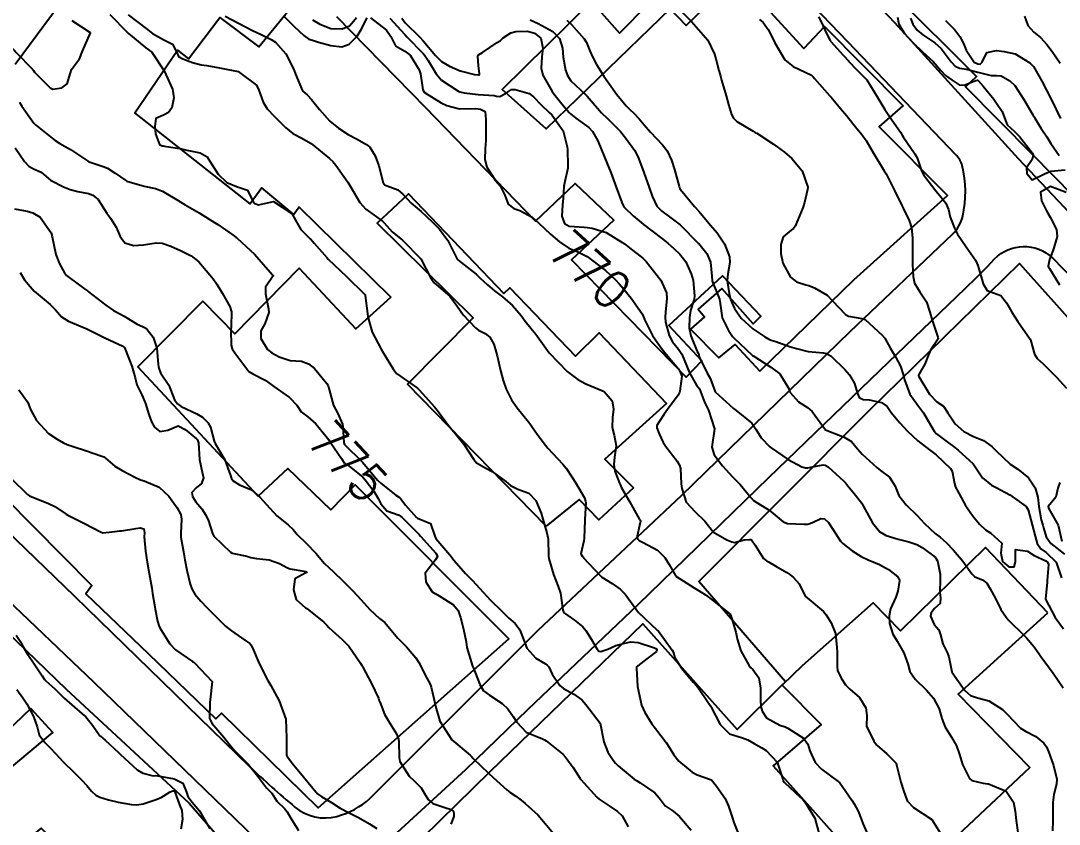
# Model space of a CAD drawing. Header units: metres. Extents: x 307586 to 320046, y 7427249 to 7434250.
# Drawn here: x 317210.3 to 317322.6, y 7431882.1 to 7431969 of the extents above; entities that cross this region are included whole.
import ezdxf
from ezdxf.enums import TextEntityAlignment as Align

# ---------------------------------------------------------------- set-up
doc = ezdxf.new("R2010")
doc.units = ezdxf.units.M
doc.header["$MEASUREMENT"] = 0
for name, color, linetype in [('Cotas', 45, 'Continuous'), ('Curvas de Nivel 1m', 11, 'Continuous'), ('Curvas de Nivel 5m', 15, 'Continuous'), ('Edificações', 30, 'Continuous'), ('Vias Primárias', 230, 'Continuous')]:
    doc.layers.add(name, color=color, linetype=linetype)
doc.styles.add('Style-STANDARD', font='STANDARD.shx')

msp = doc.modelspace()

# ---------------------------------------------------------------- linework, layer by layer
at = {"layer": 'Curvas de Nivel 1m', "flags": 128}
for points, elevation in [([(317204.3, 7431969.9), (317205.84, 7431968.41), (317207.06, 7431967.86), (317207.69, 7431967.71), (317207.83, 7431967.65), (317209.6, 7431965.83), (317209.81, 7431965.62), (317211.56, 7431963.8), (317211.66, 7431963.68), (317211.78, 7431963.49), (317213.46, 7431961.78), (317213.76, 7431961.66), (317214.74, 7431961.77), (317215.32, 7431962.21), (317215.78, 7431963.76), (317216.63, 7431964.91), (317216.98, 7431965.74), (317217.83, 7431967.73), (317215.85, 7431969.05)], 773), ([(317219.92, 7431969.71), (317221.83, 7431967.78), (317221.93, 7431967.68), (317223.82, 7431966.1), (317224.46, 7431965.65), (317225.79, 7431963.64), (317226.69, 7431961.63), (317226.85, 7431960.72), (317226.62, 7431959.63), (317226.26, 7431959.11), (317225.73, 7431958.82), (317224.89, 7431958.47), (317224.79, 7431957.64), (317224.88, 7431956.82), (317225.28, 7431955.64), (317225.59, 7431955.53), (317225.69, 7431955.51), (317225.83, 7431955.49), (317227.69, 7431955.19), (317228.24, 7431955.06), (317229.68, 7431954.76), (317230.44, 7431954.34), (317230.92, 7431953.57), (317231.66, 7431952.45), (317232.58, 7431951.55), (317233.64, 7431951.12), (317234.81, 7431950.7), (317235.38, 7431949.51), (317235.62, 7431949.27), (317235.99, 7431949.14), (317237.62, 7431949.49), (317239.6, 7431948.21), (317240, 7431947.46), (317240.6, 7431946.47), (317241.57, 7431945.49), (317241.62, 7431945.44), (317242.02, 7431944.99), (317243.39, 7431943.42), (317243.55, 7431943.24), (317245.52, 7431941.39), (317247.5, 7431939.42), (317247.54, 7431939.37), (317247.55, 7431939.32), (317247.78, 7431937.37), (317247.83, 7431937.01), (317248.31, 7431935.36), (317249.26, 7431933.53), (317249.37, 7431933.35), (317249.43, 7431933.25), (317250.59, 7431931.33), (317250.94, 7431930.87), (317251.4, 7431930.54), (317253.19, 7431929.3), (317253.38, 7431929.13), (317255.02, 7431927.28), (317255.17, 7431927.09), (317255.35, 7431926.87), (317256.57, 7431925.26), (317257.32, 7431924.37), (317258.22, 7431923.24), (317259.29, 7431921.57), (317259.58, 7431921.23), (317260.67, 7431920.6), (317261.27, 7431920.28), (317262.76, 7431919.19), (317263.26, 7431918.78), (317264.04, 7431918.37), (317265.24, 7431917.93), (317266.01, 7431917.14), (317266.57, 7431915.78), (317266.75, 7431915.13), (317267.2, 7431913.63), (317267.31, 7431913.13), (317267.34, 7431912.98), (317267.38, 7431911.13), (317267.42, 7431910.87), (317267.91, 7431909.12), (317268.41, 7431907.84), (317268.65, 7431907.11), (317268.93, 7431905.27), (317268.98, 7431905.11), (317269.09, 7431904.96), (317270.19, 7431904.2), (317271.08, 7431903.47), (317271.42, 7431903.08), (317272.01, 7431902.12), (317272.64, 7431901.06), (317272.82, 7431900.84), (317273.04, 7431900.8), (317273.8, 7431901.05), (317274.65, 7431901.44), (317275.05, 7431901.55), (317276.22, 7431901.85), (317277.05, 7431901.79), (317278.83, 7431901.21), (317279.04, 7431901.1), (317279.1, 7431900.99), (317279.04, 7431900.81), (317278.01, 7431900.02), (317277.03, 7431899.25), (317276.89, 7431899.15), (317276.89, 7431899.01), (317277, 7431897.01), (317277.41, 7431895.01), (317277.77, 7431894.2), (317278.56, 7431892.99), (317278.95, 7431892.49), (317280.08, 7431890.97), (317280.41, 7431890.46), (317280.91, 7431889.63), (317281.45, 7431888.95), (317282.89, 7431887.75), (317283.43, 7431887.47), (317284.88, 7431886.96), (317284.98, 7431886.91), (317285.53, 7431886.24), (317286.46, 7431884.89), (317286.84, 7431884.06), (317287.22, 7431882.89), (317287.41, 7431882.29), (317288, 7431880.88)], 773), ([(317221.91, 7431969.68), (317223.84, 7431968.19), (317224.53, 7431967.65), (317225.83, 7431966.95), (317226.71, 7431966.52), (317227.17, 7431965.62), (317227.35, 7431965.16), (317227.81, 7431964.92), (317228.87, 7431964.53), (317229.8, 7431964.28), (317230.43, 7431964.21), (317231.8, 7431963.95), (317233.79, 7431963.54), (317235.77, 7431962.08), (317236.05, 7431961.52), (317236.5, 7431960.25), (317236.95, 7431959.5), (317237.73, 7431958.69), (317238.94, 7431957.48), (317239.71, 7431956.83), (317240.62, 7431956.37), (317241.7, 7431955.76), (317242.09, 7431955.44), (317243.68, 7431954.15), (317244.06, 7431953.8), (317244.36, 7431953.41), (317245.65, 7431951.58), (317245.78, 7431951.39), (317245.98, 7431951.04), (317246.97, 7431949.38), (317247.61, 7431948.66), (317249.43, 7431947.35), (317249.59, 7431947.2), (317250.45, 7431946.2), (317251.57, 7431945.32), (317253.55, 7431943.3), (317254.59, 7431941.28), (317254.96, 7431940.72), (317255.51, 7431940.25), (317256.69, 7431939.26), (317257.49, 7431938.17), (317258.15, 7431937.24), (317259.46, 7431935.83), (317259.81, 7431935.58), (317260.51, 7431935.21), (317261.04, 7431934.8), (317261.44, 7431934.04), (317261.72, 7431933.2), (317261.82, 7431932.8), (317262.17, 7431931.19), (317262.46, 7431930.12), (317262.78, 7431929.19), (317263.37, 7431928.02), (317263.97, 7431927.17), (317264.59, 7431926.41), (317265.34, 7431925.49), (317265.58, 7431925.15), (317266.14, 7431924.33), (317267.04, 7431923.13), (317267.31, 7431922.82), (317268.89, 7431921.11), (317269.28, 7431920.63), (317269.89, 7431919.72), (317270.28, 7431919.09), (317270.66, 7431918.49), (317271.25, 7431917.42), (317271.38, 7431917.08), (317271.41, 7431916.91), (317271.3, 7431915.08), (317271.3, 7431915), (317271.23, 7431913.08), (317271.23, 7431913.05), (317271.19, 7431912.77), (317270.87, 7431911.38), (317271.05, 7431911.08), (317271.1, 7431911.01), (317271.16, 7431910.94), (317272.92, 7431909.06), (317273.14, 7431908.85), (317274.24, 7431908.15), (317275.13, 7431907.56), (317275.67, 7431907.02), (317277.09, 7431905.01), (317279.07, 7431903.16), (317279.17, 7431903.09), (317279.28, 7431902.99), (317279.92, 7431902.12), (317280.75, 7431900.96), (317280.85, 7431900.77), (317281.03, 7431900.13), (317281.79, 7431898.95), (317283.01, 7431897.5), (317283.28, 7431897.22), (317283.53, 7431896.93), (317284.72, 7431895.17), (317284.9, 7431894.91), (317284.93, 7431894.87), (317284.97, 7431894.79), (317285.95, 7431892.9), (317286.94, 7431891.89), (317288.35, 7431891.46), (317288.93, 7431891.25), (317289.61, 7431890.86), (317290.45, 7431890.38), (317290.92, 7431890.1), (317292.08, 7431888.83), (317292.7, 7431887.01), (317292.76, 7431886.82), (317292.88, 7431886.64), (317294.59, 7431885.06), (317294.85, 7431884.82), (317294.89, 7431884.79), (317295.09, 7431884.55), (317296.16, 7431882.78), (317296.66, 7431880.91)], 772), ([(317232.4, 7431969.55), (317233.85, 7431968.77), (317235.37, 7431967.99), (317235.84, 7431967.77), (317236.37, 7431967.51), (317237.36, 7431967.03), (317237.83, 7431966.72), (317238.96, 7431965.48), (317239.8, 7431963.84), (317239.9, 7431963.57), (317239.94, 7431963.47), (317240, 7431963.25), (317240.77, 7431961.45), (317241.3, 7431960.99), (317241.75, 7431960.54), (317242.6, 7431959.43), (317243.72, 7431958.19), (317244.66, 7431957.41), (317245.71, 7431956.74), (317246.59, 7431956.27), (317247.7, 7431955.66), (317248.06, 7431955.37), (317248.61, 7431954.44), (317249.03, 7431953.36), (317249.48, 7431951.51), (317249.55, 7431951.35), (317249.64, 7431951.29), (317251.08, 7431950.77), (317251.63, 7431950.3), (317252.53, 7431949.31), (317253.61, 7431948.4), (317254.8, 7431947.28), (317255.2, 7431946.89), (317255.59, 7431946.49), (317256.48, 7431945.26), (317257.42, 7431943.39), (317257.49, 7431943.25), (317257.55, 7431943.18), (317257.92, 7431942.88), (317259.53, 7431941.62), (317259.95, 7431941.22), (317260.76, 7431940.46), (317261.51, 7431939.84), (317262.38, 7431939.19), (317263.49, 7431938.25), (317264.41, 7431937.17), (317264.86, 7431936.56), (317265.46, 7431935.8), (317265.98, 7431935.14), (317267.43, 7431933.13), (317269.4, 7431931.11), (317270.55, 7431930.25), (317271.39, 7431929.75), (317273.13, 7431929.06), (317273.38, 7431928.94), (317274.25, 7431927.93), (317274.38, 7431927.04), (317274.28, 7431926.12), (317274.25, 7431925.05), (317274.48, 7431924.2), (317274.69, 7431923.04), (317274.51, 7431921.82), (317274.42, 7431921.04), (317274.55, 7431920.32), (317275.04, 7431919.03), (317275.1, 7431918.87), (317275.26, 7431918.53), (317276.11, 7431917.02), (317277.21, 7431915.1), (317277.27, 7431915.01), (317277.31, 7431914.91), (317277.21, 7431914.45), (317276.94, 7431913.27), (317277, 7431913.01), (317277.19, 7431912.81), (317277.6, 7431912.6), (317279.17, 7431911.77), (317279.94, 7431910.98), (317280.41, 7431910.23), (317281.14, 7431908.96), (317283.13, 7431907.7), (317283.6, 7431907.4), (317284.33, 7431906.92), (317285.11, 7431906.37), (317286.96, 7431904.89), (317287.09, 7431904.7), (317287.61, 7431902.88), (317287.76, 7431902.18), (317288.17, 7431900.88), (317289.03, 7431899.33), (317289.23, 7431899.07), (317289.47, 7431898.86), (317290.1, 7431897.94), (317290.29, 7431896.85), (317290.29, 7431895.54), (317290.32, 7431894.85), (317290.47, 7431894.35), (317290.96, 7431893.63), (317292.37, 7431892.83), (317292.95, 7431892.64), (317293.25, 7431892.51), (317294.93, 7431891.42), (317295.4, 7431890.79), (317295.64, 7431890.06), (317296.19, 7431888.78), (317296.9, 7431888.06), (317298.69, 7431886.75), (317298.88, 7431886.58), (317300.17, 7431884.73), (317300.43, 7431884.31), (317300.84, 7431883.54), (317301.18, 7431882.72), (317301.36, 7431882.18), (317302.01, 7431880.71)], 771), ([(317241.86, 7431969.14), (317242.62, 7431968.66), (317243.84, 7431968.2), (317245.07, 7431968.18), (317245.85, 7431968.51), (317246.26, 7431968.99), (317246.6, 7431969.39)], 769), ([(317250.22, 7431969.34), (317251.84, 7431967.55), (317252.06, 7431967.32), (317253.82, 7431965.52), (317254, 7431965.3), (317254.36, 7431964.74), (317255.21, 7431963.29), (317255.78, 7431962.6), (317257.56, 7431961.46), (317257.76, 7431961.37), (317258.26, 7431961.25), (317259.76, 7431961.05), (317261.5, 7431960.95), (317261.76, 7431960.9), (317262.12, 7431960.84), (317262.7, 7431961.19), (317263.36, 7431961.59), (317263.77, 7431961.62), (317265.28, 7431961.16), (317265.76, 7431960.83), (317266.56, 7431959.96), (317267.44, 7431959.13), (317267.74, 7431958.85), (317268.97, 7431957.12), (317269.4, 7431955.4), (317269.41, 7431955.11), (317269.46, 7431953.32), (317269.45, 7431953.11), (317269.12, 7431951.64), (317269.03, 7431951.12), (317268.95, 7431949.8), (317268.89, 7431949.12), (317268.81, 7431947.91), (317269.09, 7431947.12), (317269.59, 7431946.82), (317271.22, 7431946.72), (317271.59, 7431946.68), (317272.08, 7431946.59), (317273.59, 7431946.15), (317275.4, 7431945.03), (317275.5, 7431944.96), (317275.57, 7431944.9), (317276.11, 7431944.49), (317277.56, 7431943.36), (317277.93, 7431943.01), (317279.52, 7431940.99), (317280.13, 7431939.6), (317280.17, 7431938.98), (317280.02, 7431937.51), (317279.98, 7431936.98), (317280.01, 7431936.44), (317280.42, 7431934.98), (317280.79, 7431934.31), (317281.44, 7431933.5), (317281.78, 7431932.96), (317282.03, 7431932.35), (317282.63, 7431930.95), (317283.39, 7431929.62), (317283.68, 7431929.23), (317283.81, 7431928.93), (317284.22, 7431927.78), (317284.68, 7431926.92), (317285.33, 7431924.91), (317285.04, 7431922.91), (317285.3, 7431922.1), (317286.18, 7431920.9), (317287.27, 7431919.72), (317288.08, 7431918.88), (317289.25, 7431917.46), (317289.54, 7431917.16), (317290, 7431916.86), (317291.23, 7431916.1), (317292.76, 7431914.82), (317293.21, 7431914.64), (317295, 7431914.58), (317295.21, 7431914.57), (317295.41, 7431914.58), (317295.93, 7431914.78), (317296.81, 7431915.18), (317297.22, 7431915.17), (317297.65, 7431914.77), (317298.44, 7431913.52), (317298.95, 7431912.75), (317299.19, 7431912.49), (317300.22, 7431911.69), (317301.17, 7431911.09), (317301.95, 7431910.71), (317303.16, 7431910.21), (317304.13, 7431909.67), (317305.15, 7431908.9), (317305.3, 7431908.67), (317305.31, 7431908.5), (317305.13, 7431907.33), (317304.92, 7431906.67), (317304.36, 7431905.42), (317304.22, 7431904.68), (317304.26, 7431903.85), (317304.61, 7431902.68), (317305.06, 7431901.93), (317305.81, 7431900.66), (317306.22, 7431899.47), (317306.46, 7431898.66), (317307.01, 7431897.82), (317308.23, 7431896.64), (317308.99, 7431895.75), (317309.6, 7431894.62), (317309.92, 7431893.57), (317310.26, 7431892.61), (317310.94, 7431891.52), (317311.5, 7431890.59), (317311.83, 7431889.67), (317312.13, 7431888.59), (317312.89, 7431887.05), (317313.15, 7431886.84), (317314.36, 7431886.56), (317314.88, 7431886.49), (317314.95, 7431886.48), (317316.87, 7431885.68), (317317.65, 7431884.52), (317317.85, 7431883.52), (317317.93, 7431882.52), (317318.12, 7431881.22)], 769), ([(317251.5, 7431969.33), (317251.86, 7431968.81), (317253.43, 7431967.3), (317253.83, 7431966.89), (317255.16, 7431965.29), (317255.81, 7431964.64), (317256.66, 7431964.13), (317257.8, 7431963.64), (317259.37, 7431963.23), (317259.79, 7431963.18), (317259.83, 7431963.19), (317259.91, 7431963.23), (317259.91, 7431963.35), (317259.8, 7431964.15), (317259.73, 7431965.23), (317259.75, 7431965.3), (317259.81, 7431965.35), (317260.22, 7431965.62), (317261.83, 7431966.68), (317262.14, 7431966.89), (317262.45, 7431967.19), (317263.29, 7431967.74), (317263.84, 7431967.87), (317265.09, 7431967.92), (317265.84, 7431967.71), (317266.55, 7431967.15), (317266.76, 7431966.09), (317266.65, 7431965.15), (317266.58, 7431963.93), (317266.75, 7431963.15), (317267.77, 7431961.4), (317267.96, 7431961.13), (317268.82, 7431960.05), (317269.59, 7431959.11), (317269.74, 7431958.96), (317270.33, 7431958.5), (317271.72, 7431957.48), (317272.14, 7431957.08), (317272.72, 7431956.05), (317273.11, 7431955.07), (317273.68, 7431953.67), (317273.93, 7431953.06), (317274.09, 7431952.63), (317274.69, 7431951.05), (317275.29, 7431949.38), (317275.43, 7431949.04), (317275.5, 7431948.92), (317275.62, 7431948.8), (317276.53, 7431947.93), (317277.6, 7431947.04), (317277.64, 7431947.01), (317279.58, 7431945.54), (317280.26, 7431944.98), (317280.96, 7431944.36), (317281.56, 7431943.79), (317282.21, 7431942.95), (317282.81, 7431941.67), (317283, 7431940.95), (317283.17, 7431939.28), (317283.13, 7431938.94), (317282.74, 7431937.7), (317282.6, 7431936.95), (317282.58, 7431935.83), (317282.75, 7431934.95), (317283.44, 7431933.28), (317283.56, 7431933.07), (317283.61, 7431932.94), (317283.67, 7431932.69), (317284.53, 7431930.92), (317284.86, 7431930.38), (317285.38, 7431928.91), (317287.37, 7431927.11), (317287.65, 7431926.89), (317289.34, 7431925.52), (317289.78, 7431924.86), (317290.38, 7431923.91), (317291.31, 7431922.95), (317291.45, 7431922.84), (317293.29, 7431921.59), (317294.76, 7431920.8), (317295.17, 7431920.68), (317295.28, 7431920.67), (317295.4, 7431920.67), (317295.93, 7431920.78), (317297.07, 7431920.99), (317297.29, 7431920.95), (317297.61, 7431920.77), (317299.27, 7431919.27), (317299.52, 7431919), (317299.73, 7431918.74), (317300.41, 7431917.89), (317301.24, 7431916.84), (317301.32, 7431916.72), (317301.4, 7431916.56), (317302.39, 7431914.71), (317303.2, 7431913.77), (317303.87, 7431913.36), (317305.2, 7431912.95), (317306.32, 7431912.66), (317307.19, 7431912.38), (317307.78, 7431912.05), (317309.17, 7431911.02), (317309.45, 7431910.63), (317309.71, 7431909.19), (317309.74, 7431908.62), (317309.7, 7431907.2), (317309.76, 7431906.62), (317309.74, 7431906), (317309.11, 7431905.46), (317308.74, 7431904.99), (317308.67, 7431904.63), (317309.08, 7431903.74), (317309.59, 7431903.14), (317309.76, 7431902.62), (317310.02, 7431901.65), (317310.52, 7431900.61), (317310.67, 7431900.24), (317310.99, 7431898.6), (317311, 7431898.58), (317311.02, 7431898.55), (317312.38, 7431896.59), (317313, 7431896.06), (317313.78, 7431895.78), (317314.99, 7431895.47), (317316.46, 7431894.54), (317316.97, 7431894.02), (317318.42, 7431892.52), (317318.95, 7431892.18), (317320.06, 7431891.61), (317320.94, 7431890.9), (317321.21, 7431890.48), (317321.43, 7431889.97), (317321.98, 7431888.47), (317322.34, 7431887.01), (317322.32, 7431886.47), (317322, 7431885.33), (317321.9, 7431884.47), (317321.9, 7431883.41), (317321.9, 7431882.47), (317321.88, 7431881.41)], 768), ([(317296.56, 7431969.48), (317296.93, 7431968.78), (317297.22, 7431968.14), (317297.84, 7431966.89), (317297.92, 7431966.77), (317298.87, 7431965.71), (317299.76, 7431964.75), (317299.81, 7431964.69), (317300.75, 7431963.69), (317301.73, 7431962.72), (317301.79, 7431962.64), (317302.98, 7431960.71), (317303.75, 7431959.46), (317304.25, 7431958.69), (317305.42, 7431956.99), (317305.61, 7431956.68), (317305.72, 7431956.48), (317307, 7431954.66), (317307.25, 7431954.22), (317307.68, 7431952.92), (317307.76, 7431952.65), (317307.97, 7431952.35), (317309.26, 7431950.63), (317309.64, 7431950.16), (317310.32, 7431949.31), (317310.61, 7431948.62), (317310.8, 7431947.8), (317311.26, 7431946.61), (317311.59, 7431945.95), (317312.52, 7431944.59), (317313.56, 7431943.13), (317313.8, 7431942.58), (317313.9, 7431942.22), (317314.37, 7431940.57), (317314.82, 7431939.87), (317315.51, 7431939.61), (317316.28, 7431939.31), (317316.91, 7431938.54), (317317.49, 7431937.53), (317318.12, 7431936.52), (317319.45, 7431934.58), (317319.48, 7431934.51), (317319.91, 7431932.97), (317320.22, 7431932.5), (317320.86, 7431931.92), (317321.42, 7431931.38), (317322.3, 7431930.47), (317323.4, 7431929.28)], 763), ([(317305.12, 7431969.44), (317305.25, 7431968.69), (317305.85, 7431967.68), (317306.32, 7431967.15), (317306.82, 7431966.67), (317307.83, 7431965.7), (317308.95, 7431964.64), (317309.8, 7431963.67), (317310.31, 7431963.14), (317311.01, 7431962.61), (317311.79, 7431962.12), (317312.32, 7431962.06), (317313.57, 7431962.58), (317313.76, 7431962.61), (317313.79, 7431962.61), (317313.84, 7431962.58), (317314.38, 7431961.97), (317315.53, 7431960.56), (317315.76, 7431960.25), (317316.42, 7431959.22), (317316.69, 7431958.55), (317316.96, 7431957.77), (317317.73, 7431957.11), (317318.3, 7431956.52), (317319.7, 7431954.72), (317319.79, 7431954.51), (317319.69, 7431954.04), (317319.06, 7431953.14), (317319.09, 7431952.52), (317319.66, 7431951.82), (317320.99, 7431952.49), (317321.68, 7431952.78), (317323.23, 7431952.91)], 762), ([(317306.51, 7431969.32), (317306.76, 7431968.67), (317307.23, 7431968.04), (317307.85, 7431967.52), (317309.16, 7431966.64), (317309.83, 7431966.03), (317310.93, 7431964.61), (317311.34, 7431964.14), (317311.81, 7431963.93), (317312.59, 7431963.81), (317313.8, 7431963.47), (317315.24, 7431963.12), (317315.8, 7431963.12), (317316.31, 7431963.07), (317317.26, 7431962.54), (317317.79, 7431962.04), (317318.79, 7431960.52), (317319.75, 7431958.87), (317319.88, 7431958.64), (317319.95, 7431958.51), (317320.64, 7431957.4), (317321.27, 7431956.49), (317321.71, 7431955.78), (317322.61, 7431954.47)], 761), ([(317318.86, 7431969.54), (317319.19, 7431968.52), (317319.86, 7431967.8), (317320.59, 7431967.24), (317321.27, 7431966.49), (317321.83, 7431965.73), (317322.71, 7431964.47)], 759), ([(317265.39, 7431969.16), (317265.86, 7431968.93), (317266.25, 7431968.76), (317267.84, 7431967.89), (317268.55, 7431967.12), (317268.87, 7431966.07), (317268.95, 7431965.12), (317269.22, 7431963.7), (317269.41, 7431963.11), (317269.78, 7431962.55), (317271.34, 7431961.09), (317271.56, 7431960.88), (317271.76, 7431960.65), (317273.1, 7431959.07), (317273.74, 7431958.46), (317275.16, 7431957.05), (317275.71, 7431956.37), (317276.66, 7431955.03), (317277.01, 7431954.35), (317277.53, 7431953.01), (317277.67, 7431952.64), (317278.25, 7431951), (317278.57, 7431950.06), (317279.08, 7431949), (317279.62, 7431948.45), (317280.45, 7431947.82), (317281.6, 7431946.96), (317283.57, 7431945), (317283.63, 7431944.94), (317284.48, 7431943.85), (317284.88, 7431942.92), (317285.03, 7431941.42), (317285.08, 7431940.92), (317285.18, 7431940.57), (317285.51, 7431939.82), (317285.85, 7431938.91), (317285.93, 7431938.47), (317286.14, 7431936.9), (317286.83, 7431935.53), (317287.28, 7431934.89), (317287.45, 7431934.69), (317289.38, 7431932.87), (317289.43, 7431932.83), (317289.56, 7431932.74), (317291.41, 7431931.56), (317292.38, 7431930.83), (317293.39, 7431929.19), (317293.48, 7431928.91), (317293.52, 7431928.82), (317294.4, 7431927.83), (317295.37, 7431927.2), (317295.89, 7431926.78), (317297.33, 7431924.77), (317299.33, 7431923.98), (317300.12, 7431923.53), (317300.8, 7431922.73), (317301.3, 7431922.15), (317302.86, 7431920.7), (317303.28, 7431920.38), (317304.24, 7431919.65), (317304.86, 7431918.68), (317304.97, 7431918.39), (317305.25, 7431917.69), (317306.04, 7431916.66), (317307.23, 7431915.53), (317308.03, 7431914.64), (317309.2, 7431913.56), (317309.74, 7431913.17), (317310.37, 7431912.61), (317311.18, 7431911.77), (317312.19, 7431910.59), (317313.15, 7431909.2), (317313.47, 7431908.9), (317314.29, 7431908.56), (317314.77, 7431908.19), (317315.13, 7431907.59), (317315.72, 7431906.54), (317316.3, 7431905.35), (317316.85, 7431904.53), (317317.09, 7431904.24), (317318.86, 7431902.51), (317319.07, 7431902.3), (317319.88, 7431901.31), (317320.45, 7431900.49), (317320.7, 7431900.14), (317321.04, 7431899.7), (317321.94, 7431898.47), (317323.01, 7431896.89)], 767), ([(317269.36, 7431969.11), (317269.86, 7431968.65), (317271.24, 7431967.09), (317271.46, 7431966.71), (317271.82, 7431965.8), (317272.17, 7431965.08), (317272.56, 7431964.32), (317273.34, 7431963.06), (317273.78, 7431962.43), (317274.74, 7431961.05), (317275.75, 7431959.84), (317276.16, 7431959.45), (317276.6, 7431959.03), (317277.17, 7431958.45), (317277.73, 7431957.79), (317278.39, 7431957), (317279.7, 7431955.63), (317280.19, 7431954.98), (317280.68, 7431953.97), (317281.01, 7431952.97), (317281.51, 7431951.1), (317281.55, 7431950.96), (317281.57, 7431950.89), (317281.64, 7431950.79), (317283.17, 7431948.94), (317283.62, 7431948.43), (317284.9, 7431946.93), (317285.59, 7431946.11), (317286.4, 7431944.9), (317286.94, 7431943.51), (317286.98, 7431942.9), (317286.75, 7431941.68), (317286.7, 7431940.9), (317286.89, 7431939.52), (317287.06, 7431938.89), (317287.49, 7431937.9), (317288.22, 7431936.88), (317289.47, 7431935.73), (317290.76, 7431934.85), (317291.21, 7431934.6), (317291.45, 7431934.5), (317291.96, 7431934.33), (317293.44, 7431933.8), (317294.2, 7431933.57), (317295.44, 7431933.28), (317297.11, 7431933.1), (317297.44, 7431933.04), (317297.95, 7431932.76), (317299.41, 7431931.3), (317299.91, 7431930.74), (317300.47, 7431929.81), (317300.77, 7431928.73), (317300.95, 7431928.3), (317301.38, 7431928.08), (317302.06, 7431928.02), (317303.37, 7431927.75), (317304, 7431927.32), (317304.43, 7431926.68), (317305.35, 7431925.54), (317306.2, 7431924.66), (317307.32, 7431923.61), (317308.57, 7431922.64), (317309.3, 7431922.07), (317310.83, 7431920.61), (317311.01, 7431920.33), (317311.27, 7431918.98), (317311.4, 7431918.6), (317311.51, 7431918.35), (317312.45, 7431916.59), (317313.23, 7431915.52), (317313.97, 7431914.57), (317314.63, 7431913.98), (317315.2, 7431913.62), (317316.4, 7431912.54), (317316.27, 7431911.46), (317316.46, 7431910.54), (317317.16, 7431909.96), (317317.72, 7431909.97), (317317.86, 7431910.52), (317317.87, 7431911.84), (317319.18, 7431911.67), (317319.88, 7431911.2), (317321.17, 7431910.61), (317321.35, 7431910.48), (317321.43, 7431910.21), (317321.31, 7431908.48), (317321.3, 7431908.32), (317321.12, 7431906.48), (317322.15, 7431904.47), (317323.08, 7431903.25)], 766), ([(317290.17, 7431969.17), (317290.6, 7431968.86), (317291.11, 7431968.11), (317291.76, 7431966.84), (317291.84, 7431966.66), (317292.93, 7431964.83), (317293.81, 7431964.11), (317295.13, 7431963.48), (317295.8, 7431963.15), (317295.98, 7431962.98), (317296.14, 7431962.79), (317297.77, 7431960.96), (317297.93, 7431960.77), (317298.96, 7431959.55), (317299.63, 7431958.75), (317299.74, 7431958.61), (317300.57, 7431957.57), (317301.27, 7431956.73), (317301.71, 7431956.08), (317302.51, 7431954.71), (317303.67, 7431952.82), (317303.75, 7431952.7), (317303.87, 7431952.49), (317304.79, 7431950.69), (317305.63, 7431948.97), (317305.72, 7431948.77), (317305.77, 7431948.68), (317306.38, 7431947.44), (317306.64, 7431946.66), (317306.72, 7431945.53), (317306.75, 7431944.66), (317306.74, 7431943.84), (317306.74, 7431942.66), (317306.81, 7431941.38), (317306.95, 7431940.66), (317307.51, 7431939.71), (317308.23, 7431938.64), (317308.61, 7431937.52), (317308.86, 7431936.64), (317309.46, 7431934.83), (317309.5, 7431934.63), (317309.45, 7431934.54), (317308.67, 7431933.41), (317308.34, 7431932.64), (317308.09, 7431931.98), (317307.41, 7431930.79), (317307.37, 7431930.69), (317307.37, 7431930.65), (317307.4, 7431930.57), (317308.56, 7431928.64), (317309.37, 7431927.83), (317310.09, 7431927.34), (317310.54, 7431926.61), (317311.35, 7431925.42), (317312.28, 7431924.59), (317313.33, 7431924.07), (317314.42, 7431923.65), (317315.32, 7431923), (317315.73, 7431922.55), (317317.29, 7431921.09), (317318.12, 7431920.52), (317319.28, 7431919.59), (317320.01, 7431918.5), (317320.28, 7431917.52), (317320.38, 7431916.49), (317320.66, 7431915.05), (317320.81, 7431914.49), (317320.89, 7431914.17), (317321.2, 7431913.22), (317321.68, 7431912.48), (317323.18, 7431911.32)], 764), ([(317210.14, 7431960.22), (317210.41, 7431959.82), (317211.72, 7431957.97), (317211.87, 7431957.8), (317213.7, 7431956.35), (317214.02, 7431956.1), (317214.53, 7431955.77), (317215.68, 7431955.1), (317217.52, 7431953.88), (317217.66, 7431953.79), (317217.8, 7431953.73), (317219.21, 7431953.27), (317219.66, 7431953.08), (317220.51, 7431952.55), (317221.64, 7431951.75), (317221.77, 7431951.68), (317223.64, 7431951.16), (317224.87, 7431950.88), (317225.63, 7431950.6), (317227.3, 7431949.61), (317227.62, 7431949.41), (317228.08, 7431949.14), (317229.6, 7431948.25), (317230.67, 7431947.57), (317231.24, 7431947.22), (317231.59, 7431947), (317233.26, 7431945.86), (317233.57, 7431945.64), (317233.63, 7431945.6), (317233.7, 7431945.54), (317234.67, 7431944.63), (317235.56, 7431943.8), (317235.84, 7431943.51), (317237.52, 7431941.57), (317237.58, 7431941.49), (317237.59, 7431941.42), (317237.52, 7431941.33), (317236.77, 7431940.24), (317236.75, 7431939.5), (317237.09, 7431937.88), (317237.11, 7431937.49), (317236.7, 7431936.26), (317236.27, 7431935.5), (317236.27, 7431934.68), (317236.96, 7431933.49), (317237.43, 7431933.13), (317238.23, 7431932.67), (317239.42, 7431932.29), (317240.66, 7431932.21), (317241.41, 7431931.93), (317242.06, 7431931.43), (317243.39, 7431929.8), (317243.53, 7431929.56), (317243.59, 7431929.42), (317243.65, 7431929.14), (317244.12, 7431927.41), (317244.56, 7431926.62), (317245.1, 7431925.39), (317245.13, 7431925.19), (317245.23, 7431923.39), (317245.31, 7431923.21), (317247.19, 7431921.37), (317247.28, 7431921.27), (317248.89, 7431919.35), (317249.26, 7431918.97), (317250.85, 7431917.72), (317251.24, 7431917.47), (317251.39, 7431917.32), (317251.91, 7431916.62), (317253.08, 7431915.3), (317253.21, 7431915.22), (317254.6, 7431914.67), (317255.07, 7431913.27), (317255.19, 7431913.03), (317256.7, 7431911.25), (317257.16, 7431910.66), (317258.39, 7431909.24), (317259.13, 7431908.49), (317260.31, 7431907.21), (317260.69, 7431906.78), (317261.1, 7431906.37), (317262.27, 7431905.19), (317263.09, 7431904.41), (317263.75, 7431903.84), (317264.25, 7431903.16), (317265.04, 7431901.15), (317265.99, 7431900.1), (317267.03, 7431899.46), (317267.23, 7431899.34), (317267.39, 7431899.13), (317267.78, 7431898.35), (317268.58, 7431897.11), (317268.99, 7431896.79), (317270.1, 7431896.2), (317270.98, 7431895.56), (317271.4, 7431895.08), (317272.95, 7431893.06), (317273.35, 7431891.05), (317273.8, 7431889.93), (317274.36, 7431889.04), (317274.6, 7431888.73), (317274.9, 7431888.43), (317276.62, 7431887.01), (317276.88, 7431886.84), (317277.27, 7431886.61), (317278.86, 7431885.53), (317279.34, 7431884.98), (317279.99, 7431884.12), (317280.84, 7431883.53), (317281.55, 7431882.95), (317282.81, 7431881.49)], 774), ([(317323.35, 7431950.46), (317321.65, 7431951.13), (317320.57, 7431950.5), (317320.69, 7431949.55), (317321.23, 7431948.49), (317321.36, 7431948.22), (317321.62, 7431947.8), (317322.31, 7431946.47), (317322.36, 7431945.71), (317322.02, 7431944.48), (317321.9, 7431944.14), (317321.56, 7431943.21), (317321.4, 7431942.48), (317321.44, 7431942.37), (317321.55, 7431942.24), (317322.63, 7431940.47)], 762), ([(317209.61, 7431948.71), (317210.98, 7431948.43), (317211.6, 7431948.27), (317212.4, 7431947.79), (317213.58, 7431946.09), (317213.66, 7431945.86), (317213.67, 7431945.78), (317213.69, 7431945.66), (317214.09, 7431943.77), (317214.5, 7431942.73), (317215.04, 7431941.76), (317215.25, 7431941.49), (317215.52, 7431941.27), (317217.18, 7431940.06), (317217.5, 7431939.82), (317217.62, 7431939.73), (317219.48, 7431938.26), (317220.34, 7431937.7), (317221.09, 7431937.31), (317221.47, 7431937.1), (317222.9, 7431936.22), (317223.46, 7431935.97), (317223.67, 7431935.87), (317223.95, 7431935.65), (317224.63, 7431934.83), (317225, 7431933.64), (317225.17, 7431931.87), (317225.19, 7431931.63), (317225.22, 7431931.46), (317225.4, 7431930.97), (317226.29, 7431929.62), (317226.92, 7431928.05), (317227.25, 7431927.61), (317227.35, 7431927.52), (317227.64, 7431927.31), (317229.34, 7431926.53), (317229.93, 7431926.17), (317230.51, 7431925.57), (317230.82, 7431925.06), (317231.22, 7431923.56), (317231.31, 7431923.3), (317232.38, 7431921.55), (317232.98, 7431919.83), (317233.08, 7431919.54), (317233.26, 7431919.28), (317233.94, 7431918.84), (317235.24, 7431918.3), (317236.16, 7431917.5), (317237.22, 7431916.3), (317237.99, 7431915.48), (317239.2, 7431914.51), (317239.75, 7431914.02), (317240.19, 7431913.46), (317241.18, 7431912.49), (317242.19, 7431911.43), (317243.15, 7431910.32), (317243.61, 7431909.88), (317244.1, 7431909.41), (317245.13, 7431908.44), (317246.19, 7431907.38), (317247.1, 7431906.39), (317248.04, 7431905.36), (317249.08, 7431904.38), (317249.67, 7431903.93), (317250.16, 7431903.33), (317251.06, 7431902.24), (317252.02, 7431901.31), (317253.03, 7431900.11), (317253.34, 7431899.61), (317253.51, 7431899.29), (317254.04, 7431898.25), (317254.56, 7431897.28), (317254.68, 7431896.96), (317254.98, 7431895.71), (317255.06, 7431895.27), (317255.08, 7431895.16), (317255.63, 7431893.26), (317256.92, 7431891.25), (317258.91, 7431889.6), (317259.08, 7431889.4), (317259.23, 7431889.23), (317260.88, 7431887.66), (317261.39, 7431887.19), (317262.86, 7431885.83), (317263.23, 7431885.55), (317263.83, 7431885.17), (317264.41, 7431884.72), (317264.85, 7431884.36), (317266.2, 7431883.14), (317266.82, 7431882.41), (317267.92, 7431881.11)], 776), ([(317210.23, 7431941.82), (317210.7, 7431941), (317211.51, 7431940.04), (317211.76, 7431939.8), (317213.48, 7431938.34), (317214.05, 7431937.77), (317214.71, 7431937.01), (317215.46, 7431936.55), (317217.45, 7431935.73), (317219.44, 7431934.7), (317221.25, 7431933.86), (317221.42, 7431933.77), (317221.51, 7431933.68), (317221.6, 7431933.5), (317222.31, 7431931.67), (317222.66, 7431930.4), (317222.85, 7431929.67), (317223.37, 7431928.58), (317223.77, 7431927.65), (317224.14, 7431926.45), (317224.45, 7431925.64), (317224.75, 7431925.06), (317225.32, 7431924.62), (317226.2, 7431924.75), (317227.33, 7431925.23), (317228.09, 7431924.84), (317229.31, 7431923.8), (317229.42, 7431923.69), (317229.46, 7431923.59), (317229.51, 7431923.39), (317229.64, 7431921.58), (317229.9, 7431920.21), (317230.05, 7431919.58), (317229.85, 7431918.99), (317229.25, 7431918.51), (317228.81, 7431918.02), (317228.88, 7431917.59), (317229.23, 7431916.99), (317229.89, 7431916.25), (317230.32, 7431915.57), (317230.58, 7431914.94), (317231.04, 7431913.56), (317231.19, 7431913.27), (317232.97, 7431911.54), (317233.16, 7431911.43), (317234.75, 7431911.11), (317235.16, 7431910.99), (317235.8, 7431910.86), (317237.16, 7431910.71), (317238.29, 7431910.34), (317239.15, 7431909.85), (317239.43, 7431909.75), (317241.14, 7431909.47), (317241.18, 7431909.44), (317241.22, 7431909.37), (317241.14, 7431909.33), (317239.92, 7431908.67), (317239.79, 7431907.46), (317240.08, 7431906.43), (317241.09, 7431905.52), (317241.24, 7431905.44), (317243.08, 7431903.97), (317243.35, 7431903.69), (317243.61, 7431903.41), (317245.05, 7431902.11), (317245.76, 7431901.38), (317247.02, 7431899.54), (317247.13, 7431899.37), (317247.28, 7431899.11), (317248.24, 7431897.36), (317248.98, 7431895.75), (317249.07, 7431895.45), (317249.11, 7431895.35), (317249.64, 7431894.02), (317250.04, 7431893.33), (317250.93, 7431891.91), (317251.15, 7431891.32), (317251.17, 7431891.06), (317251.2, 7431889.32), (317251.29, 7431888.92), (317252.29, 7431887.31), (317252.87, 7431886.78), (317253.61, 7431886.04), (317254.07, 7431885.28), (317254.36, 7431884.79), (317254.84, 7431884.35), (317256.15, 7431883.94), (317256.84, 7431883.7), (317257.08, 7431883.49), (317257.14, 7431883.25), (317257.12, 7431882.95), (317256.82, 7431882.11)], 777), ([(317210.08, 7431929.11), (317211.02, 7431927.81), (317211.13, 7431927.58), (317211.34, 7431926.99), (317212, 7431925.79), (317213.31, 7431924.39), (317214.22, 7431923.77), (317214.92, 7431923.38), (317215.3, 7431923.2), (317216.08, 7431922.96), (317217.29, 7431922.55), (317219.06, 7431921.94), (317219.28, 7431921.86), (317219.37, 7431921.79), (317219.44, 7431921.71), (317220.46, 7431920.87), (317221.27, 7431920.38), (317222.63, 7431919.67), (317223.26, 7431919.39), (317223.64, 7431919.27), (317225.25, 7431918.58), (317226.32, 7431917.62), (317227.22, 7431916.36), (317227.59, 7431915.61), (317227.69, 7431915.12), (317227.59, 7431913.61), (317227.61, 7431913.18), (317227.88, 7431911.6), (317228.03, 7431910.73), (317228.26, 7431909.6), (317228.63, 7431908.09), (317228.79, 7431907.59), (317229.11, 7431907.01), (317229.76, 7431906.24), (317230.42, 7431905.57), (317230.75, 7431905.23), (317231.09, 7431904.89), (317232.44, 7431903.55), (317233.07, 7431903.03), (317234.53, 7431902.03), (317235.05, 7431901.67), (317235.19, 7431901.51), (317235.36, 7431901.19), (317236.06, 7431899.5), (317237, 7431897.67), (317237.11, 7431897.49), (317237.35, 7431897.12), (317238.25, 7431895.48), (317238.95, 7431893.47), (317239.03, 7431891.47), (317239.04, 7431889.59), (317239.09, 7431889.46), (317239.8, 7431888.54), (317240.72, 7431887.44), (317240.87, 7431887.26), (317242.39, 7431885.42), (317242.85, 7431885.08), (317243.9, 7431884.46), (317244.84, 7431883.87), (317245.75, 7431883.38), (317246.83, 7431882.84), (317248, 7431882.17), (317248.81, 7431881.66)], 778), ([(317209.26, 7431919.51), (317211.03, 7431917.8), (317211.14, 7431917.71), (317211.23, 7431917.65), (317211.48, 7431917.54), (317213.22, 7431916.87), (317213.96, 7431916.51), (317215.09, 7431915.75), (317215.21, 7431915.67), (317215.39, 7431915.57), (317217.2, 7431914.66), (317219, 7431913.71), (317219.18, 7431913.66), (317219.86, 7431913.7), (317221.02, 7431913.85), (317221.19, 7431913.87), (317222.73, 7431914.13), (317223.2, 7431914.2), (317223.62, 7431914.07), (317223.68, 7431913.65), (317223.63, 7431913.21), (317223.77, 7431911.65), (317223.98, 7431910.48), (317224.12, 7431909.65), (317224.33, 7431908.44), (317224.46, 7431907.64), (317224.55, 7431907.08), (317224.79, 7431905.63), (317224.83, 7431905.38), (317225.08, 7431904.1), (317225.22, 7431903.63), (317225.35, 7431903.35), (317226.4, 7431901.62), (317227.04, 7431900.99), (317228.87, 7431899.74), (317229.02, 7431899.65), (317229.06, 7431899.62), (317229.1, 7431899.59), (317230.99, 7431897.56), (317230.76, 7431895.56), (317230.73, 7431895.32), (317230.7, 7431893.56), (317230.95, 7431893.06), (317232.25, 7431891.55), (317232.91, 7431890.71), (317233.45, 7431890.07), (317234, 7431889.52), (317234.89, 7431888.62), (317235.8, 7431887.5), (317236.86, 7431886.06), (317237.14, 7431885.77), (317237.43, 7431885.48), (317237.99, 7431884.62), (317238.84, 7431883.79), (317239.12, 7431883.46), (317239.51, 7431882.77), (317240.33, 7431881.44)], 779), ([(317322.66, 7431919.08), (317322.46, 7431918.47), (317322.22, 7431917.5), (317321.42, 7431916.48), (317321.48, 7431916.24), (317322.48, 7431914.47), (317322.9, 7431912.76)], 763), ([(317209.88, 7431896.71), (317210.53, 7431895.8), (317210.96, 7431895.13), (317211.67, 7431893.79), (317212.06, 7431892.66), (317212.3, 7431891.79), (317212.91, 7431890.97), (317213.5, 7431890.36), (317214.05, 7431889.76), (317214.89, 7431888.88), (317216.03, 7431887.74), (317216.86, 7431886.91), (317217.43, 7431886.3), (317217.93, 7431885.71), (317218.4, 7431885.25), (317218.85, 7431885.03), (317219.77, 7431884.77), (317220.84, 7431884.49), (317222.27, 7431884.24), (317222.84, 7431884.22), (317223.53, 7431884.34), (317224.84, 7431884.75), (317225.46, 7431885.01), (317226.44, 7431885.61), (317226.73, 7431885.73), (317226.85, 7431885.73), (317226.93, 7431885.69), (317226.97, 7431885.61), (317227.47, 7431884.23), (317227.71, 7431883.6), (317227.79, 7431882.62), (317227.6, 7431881.6)], 781)]:
    msp.add_lwpolyline(points, dxfattribs=dict(at, elevation=elevation))
at = {"layer": 'Curvas de Nivel 5m', "flags": 128}
for points, elevation in [([(317238.82, 7431969.48), (317239.85, 7431968.43), (317240.91, 7431967.45), (317241.45, 7431967.06), (317241.83, 7431966.93), (317242.51, 7431966.74), (317243.82, 7431966.37), (317245.02, 7431966.21), (317245.82, 7431966.5), (317246.66, 7431967.39), (317247.11, 7431968.11), (317247.74, 7431969.37)], 770), ([(317248.12, 7431969.37), (317249.84, 7431968.03), (317250.31, 7431967.34), (317250.81, 7431966.32), (317251.82, 7431965.76), (317252.39, 7431965.31), (317253.37, 7431963.73), (317253.54, 7431963.3), (317253.77, 7431961.56), (317253.96, 7431961.3), (317255.75, 7431960.18), (317256.36, 7431959.88), (317257.75, 7431959.53), (317259.44, 7431959.54), (317259.75, 7431959.53), (317260.01, 7431959.49), (317260.51, 7431959.22), (317260.59, 7431958.36), (317260.6, 7431957.22), (317260.59, 7431956.1), (317260.51, 7431955.22), (317260.49, 7431954.02), (317260.69, 7431953.21), (317261.65, 7431951.77), (317262.15, 7431951.19), (317262.65, 7431950.18), (317263, 7431949.19), (317263.62, 7431948.74), (317264.28, 7431948.5), (317265.6, 7431947.81), (317266.32, 7431947.14), (317267.58, 7431945.97), (317268.57, 7431945.12), (317269.57, 7431944.44), (317270.53, 7431944.06), (317271.56, 7431943.54), (317272.17, 7431943.07), (317273.54, 7431942.01), (317274.57, 7431941.04), (317275.03, 7431940.55), (317275.51, 7431939.99), (317276.29, 7431939.02), (317277.49, 7431937.33), (317277.65, 7431937.01), (317277.75, 7431936.74), (317278.6, 7431935), (317279.44, 7431933.82), (317279.81, 7431933.35), (317280.11, 7431932.98), (317281.41, 7431931.37), (317281.65, 7431930.96), (317281.77, 7431930.59), (317281.56, 7431928.96), (317281.53, 7431928.81), (317281.38, 7431928.55), (317280.22, 7431926.98), (317279.87, 7431926.47), (317279.34, 7431925.67), (317279.09, 7431925.24), (317279.08, 7431924.99), (317279.33, 7431924.34), (317279.76, 7431923.43), (317280.04, 7431922.98), (317281.29, 7431921.41), (317281.55, 7431920.96), (317281.63, 7431920.61), (317281.72, 7431918.96), (317281.78, 7431918.43), (317282.26, 7431916.95), (317283.23, 7431915.92), (317284.29, 7431914.92), (317284.68, 7431914.39), (317285.2, 7431913.73), (317286.64, 7431912.9), (317287.19, 7431912.68), (317287.47, 7431912.61), (317288.53, 7431912.88), (317289.12, 7431912.94), (317289.19, 7431912.93), (317289.24, 7431912.92), (317289.33, 7431912.87), (317289.72, 7431912.32), (317290.63, 7431910.85), (317290.93, 7431910.61), (317291.16, 7431910.49), (317291.94, 7431910.05), (317293.15, 7431909.35), (317293.47, 7431909.14), (317293.88, 7431908.81), (317294.46, 7431908.12), (317295.12, 7431906.79), (317297.1, 7431905.12), (317297.41, 7431904.77), (317297.93, 7431903.91), (317298.4, 7431902.76), (317298.56, 7431901.24), (317298.58, 7431900.75), (317298.6, 7431899.19), (317298.63, 7431898.75), (317299.01, 7431897.91), (317299.48, 7431897.21), (317299.96, 7431896.74), (317300.99, 7431895.82), (317301.68, 7431894.71), (317301.79, 7431893.89), (317301.74, 7431892.71), (317302.54, 7431891.1), (317302.85, 7431890.7), (317302.92, 7431890.63), (317303.96, 7431889.73), (317304.9, 7431888.81), (317304.99, 7431888.67), (317305.02, 7431888.55), (317305.48, 7431886.66), (317305.77, 7431885.76), (317306.16, 7431884.66), (317306.85, 7431883.94), (317308.83, 7431882.63), (317310.08, 7431880.61)], 770), ([(317281.87, 7431969.93), (317282.82, 7431968.95), (317283.85, 7431967.8), (317284.6, 7431966.93), (317285.31, 7431965.43), (317285.46, 7431964.92), (317285.8, 7431963.66), (317285.96, 7431963.08), (317286, 7431962.92), (317286.09, 7431962.61), (317286.58, 7431960.91), (317286.84, 7431959.99), (317287.17, 7431958.9), (317287.36, 7431958.52), (317287.74, 7431958.16), (317289.49, 7431957.11), (317289.72, 7431956.97), (317289.79, 7431956.93), (317289.88, 7431956.87), (317291.71, 7431955.69), (317292.89, 7431954.83), (317293.69, 7431954.16), (317294.81, 7431952.81), (317295.4, 7431951.05), (317295.37, 7431950.8), (317295.04, 7431949.4), (317294.87, 7431948.81), (317294.5, 7431947.93), (317294.04, 7431946.82), (317293.86, 7431946.56), (317293.6, 7431946.38), (317292.75, 7431945.66), (317292.48, 7431944.83), (317292.51, 7431943.88), (317292.71, 7431942.83), (317293.53, 7431941.31), (317294.19, 7431940.81), (317295.21, 7431940.49), (317295.52, 7431940.39), (317296.14, 7431940.16), (317297.51, 7431939.34), (317298.07, 7431938.76), (317299.49, 7431937.27), (317299.82, 7431937.08), (317301.48, 7431936.8), (317301.6, 7431936.72), (317303.46, 7431935.04), (317303.75, 7431934.7), (317304.36, 7431933.6), (317304.89, 7431932.68), (317305.42, 7431931.67), (317305.75, 7431930.67), (317305.86, 7431930.2), (317306.43, 7431928.66), (317307.37, 7431927.34), (317307.91, 7431926.64), (317308.72, 7431925.26), (317309.07, 7431924.63), (317309.33, 7431924.37), (317310.32, 7431923.61), (317311.32, 7431922.86), (317311.67, 7431922.6), (317313.29, 7431921.1), (317313.66, 7431920.57), (317314.3, 7431919.59), (317315.27, 7431918.8), (317315.79, 7431918.54), (317317.26, 7431917.77), (317319.02, 7431916.51), (317319.24, 7431916.12), (317319.69, 7431914.5), (317319.99, 7431913.28), (317320.23, 7431912.49), (317320.62, 7431911.92), (317321.18, 7431911.53), (317322.26, 7431910.47), (317322.85, 7431908.76)], 765), ([(317310.31, 7431969.06), (317310.78, 7431968.62), (317311.32, 7431968.07), (317311.85, 7431967.34), (317312.23, 7431966.6), (317312.55, 7431965.88), (317313.41, 7431964.58), (317313.81, 7431964.37), (317314.04, 7431964.35), (317314.26, 7431964.58), (317314.78, 7431965.61), (317315.83, 7431965.82), (317316.66, 7431965.72), (317317.83, 7431965.46), (317319.42, 7431964.51), (317319.81, 7431964.09), (317320.4, 7431963.1), (317320.71, 7431962.5), (317321.76, 7431960.48), (317322.74, 7431958.47)], 760), ([(317209.68, 7431955.29), (317210.68, 7431953.81), (317211.15, 7431953.3), (317211.66, 7431953.04), (317212.51, 7431952.65), (317213.56, 7431951.78), (317213.64, 7431951.72), (317214.93, 7431951.06), (317215.63, 7431950.78), (317216.46, 7431950.57), (317217.63, 7431950.36), (317218.09, 7431950.19), (317218.65, 7431949.72), (317219.6, 7431948.22), (317219.99, 7431947.7), (317220.62, 7431946.73), (317221.03, 7431945.69), (317221.56, 7431945.03), (317222.49, 7431944.74), (317223.56, 7431944.81), (317224.94, 7431945.01), (317225.57, 7431944.99), (317226.53, 7431944.65), (317227.56, 7431944.2), (317228.72, 7431943.6), (317229.54, 7431942.95), (317230.74, 7431941.57), (317231.09, 7431941.13), (317231.51, 7431940.53), (317232.11, 7431939.55), (317232.89, 7431938.13), (317233.07, 7431937.54), (317233.03, 7431935.97), (317233.01, 7431935.54), (317233.05, 7431933.93), (317233.15, 7431933.54), (317233.43, 7431933.13), (317234.62, 7431931.52), (317234.97, 7431931.09), (317235.4, 7431930.85), (317236.71, 7431930.17), (317237.39, 7431929.7), (317237.67, 7431929.49), (317239.37, 7431928.28), (317240.14, 7431927.46), (317240.62, 7431926.72), (317241.34, 7431926.2), (317242.19, 7431925.43), (317243.32, 7431924.05), (317243.6, 7431923.7), (317243.8, 7431923.41), (317244.99, 7431921.69), (317245.17, 7431921.39), (317245.2, 7431921.31), (317245.28, 7431921.21), (317245.82, 7431920.85), (317247.27, 7431919.65), (317247.53, 7431919.37), (317248.46, 7431918.14), (317248.96, 7431917.35), (317249.23, 7431916.77), (317249.9, 7431916.02), (317251.22, 7431915.54), (317251.55, 7431915.32), (317253.2, 7431913.64), (317253.37, 7431913.47), (317253.51, 7431913.3), (317255.17, 7431911.43), (317255.29, 7431911.27), (317255.36, 7431911.07), (317255.16, 7431910.72), (317254.04, 7431909.29), (317254.09, 7431908.33), (317254.8, 7431907.27), (317254.98, 7431907.14), (317255.11, 7431907.07), (317255.53, 7431906.84), (317257.1, 7431905.85), (317257.59, 7431905.24), (317257.85, 7431904.48), (317258.19, 7431903.24), (317258.45, 7431901.84), (317258.53, 7431901.24), (317259.03, 7431899.59), (317259.12, 7431899.33), (317259.16, 7431899.23), (317259.24, 7431899.01), (317259.93, 7431897.22), (317260.33, 7431896.55), (317260.98, 7431896.07), (317262.37, 7431895.19), (317262.97, 7431894.59), (317263.54, 7431893.76), (317263.93, 7431893.17), (317264.94, 7431892.07), (317266.7, 7431891.35), (317266.92, 7431891.26), (317267.12, 7431891.13), (317268.91, 7431889.69), (317269.19, 7431889.39), (317269.42, 7431889.1), (317270.04, 7431888.24), (317270.79, 7431887.08), (317270.88, 7431886.95), (317272.6, 7431885.06), (317272.85, 7431884.84), (317273.91, 7431884.12), (317274.84, 7431883.49), (317275.35, 7431883.02), (317276, 7431881.83)], 775), ([(317209.81, 7431902.58), (317210.31, 7431901.81), (317210.55, 7431901.32), (317211.03, 7431900.5), (317211.51, 7431899.8), (317212.6, 7431898.18), (317212.87, 7431897.78), (317212.99, 7431897.64), (317213.97, 7431896.75), (317214.97, 7431895.75), (317216.95, 7431894.07), (317217.32, 7431893.72), (317218.06, 7431892.84), (317218.86, 7431891.7), (317218.89, 7431891.67), (317218.92, 7431891.64), (317219.42, 7431891.2), (317220.9, 7431889.85), (317221.08, 7431889.68), (317222.88, 7431887.99), (317223.49, 7431887.65), (317224.6, 7431887.36), (317224.87, 7431887.38), (317225.13, 7431887.37), (317226.87, 7431887.03), (317227.82, 7431886.56), (317228.21, 7431885.59), (317228.37, 7431885.11), (317228.84, 7431884.51), (317229.62, 7431883.57), (317230.74, 7431881.62)], 780)]:
    msp.add_lwpolyline(points, dxfattribs=dict(at, elevation=elevation))
at = {"layer": 'Edificações'}
for points in [[(317367.98, 7431921.79), (317361.3, 7431929.46), (317351.93, 7431921.79), (317337.63, 7431936.37), (317319.71, 7431954.57), (317312.48, 7431961.88), (317313.64, 7431963.03), (317295.81, 7431980.84), (317291.41, 7431985.18), (317281.74, 7431996.68), (317275.82, 7432003.84), (317290.5, 7432016.14), (317310.4, 7432034.04), (317327.39, 7432009.62), (317336.46, 7431998.08), (317354.22, 7431973.73), (317351.37, 7431971.43), (317358.15, 7431962.42), (317359.53, 7431963.57), (317369.44, 7431946.83), (317376.52, 7431935.45), (317374.75, 7431933.98), (317378.05, 7431929.84)], [(317267.12, 7431914.35), (317252.11, 7431929.74), (317259.21, 7431936.9), (317248.83, 7431947.16), (317252.22, 7431950.32), (317262.54, 7431939.55), (317263.18, 7431940.14), (317270.27, 7431932.76), (317272.85, 7431935.28), (317280.14, 7431927.65), (317273.46, 7431921.62), (317276.56, 7431918.51), (317272.8, 7431915.04), (317270.69, 7431917.26)], [(317321.38, 7431904.98), (317314.63, 7431912.05), (317305.45, 7431903.04), (317302.48, 7431906.06), (317294.79, 7431899.25), (317292.63, 7431897.15), (317296.85, 7431892.91), (317291.67, 7431888.43), (317304.41, 7431874.14), (317319.43, 7431888.27), (317311.66, 7431896.18)], [(317194.01, 7431876.64), (317195.8, 7431874.91), (317193.49, 7431872.61), (317197.64, 7431867.43), (317199.31, 7431868.99), (317207.84, 7431860.47), (317208.87, 7431861.34), (317206.46, 7431863.81), (317218.61, 7431875.55), (317212.5, 7431881.7), (317209.28, 7431879.06), (317206.99, 7431881.36), (317207.64, 7431881.94), (317206.52, 7431883.2), (317208.69, 7431885.36), (317207.5, 7431886.81), (317213.76, 7431892.05), (317211.38, 7431894.65), (317206.06, 7431889.56), (317205.3, 7431890.43), (317200.61, 7431885.8), (317198.53, 7431888.06), (317194.41, 7431884.05), (317197.77, 7431880.23)]]:
    msp.add_lwpolyline(points, close=True, dxfattribs=at)
for points in [[(317208.52, 7431917.51), (317217.99, 7431907.93), (317217.33, 7431907.05), (317224.09, 7431900.56), (317231.4, 7431893.51), (317232.01, 7431894.12), (317242.44, 7431883.91), (317263.07, 7431902.17), (317246.45, 7431918.82), (317243.82, 7431916.14), (317239.18, 7431920.61), (317235.96, 7431917.62), (317222.97, 7431931.61), (317229.98, 7431938.72), (317233.45, 7431935.19), (317240.39, 7431942.29), (317246.53, 7431935.73), (317250.32, 7431939.15), (317240.4, 7431948.88), (317239.81, 7431948.07), (317236.37, 7431950.97), (317235.12, 7431949.24), (317222.62, 7431959.07), (317227.23, 7431965.87), (317228.44, 7431964.91), (317231.81, 7431969.41), (317236.05, 7431966.21), (317251.43, 7431985.07)], [(317244.45, 7431969.51), (317254.05, 7431959.65), (317265.95, 7431947.36), (317270.24, 7431951.42), (317274.42, 7431947.48), (317269.84, 7431943.18), (317282.26, 7431930.49), (317283.95, 7431932.26), (317280.38, 7431936.08), (317286.19, 7431941.44), (317290.34, 7431937.09), (317289.51, 7431936.26), (317286.12, 7431940.08), (317283.56, 7431937.84), (317284.24, 7431937.01), (317282.73, 7431935.68), (317285.79, 7431932.58), (317287.56, 7431934.02), (317290.21, 7431931.14), (317300.38, 7431941.03), (317310.53, 7431950.13), (317303.14, 7431957.57), (317305.73, 7431959.85), (317297.23, 7431968.41), (317294.97, 7431966.04), (317287.79, 7431973.92), (317282.25, 7431968.52), (317280.53, 7431970.35), (317267.13, 7431957.35), (317262.37, 7431961.6), (317272, 7431971.12), (317275.05, 7431967.69), (317284.46, 7431977.27)], [(317216.71, 7431973.83), (317209.68, 7431964.32)]]:
    msp.add_lwpolyline(points, dxfattribs=at)
msp.add_lwpolyline([(317254.86, 7431869.59), (317250.84, 7431874.26, -0.188008), (317250.53, 7431875.13, -0.049556), (317250.79, 7431877.08, -0.171135), (317251.97, 7431878.92), (317261.05, 7431887.81), (317277.57, 7431903.81), (317287.77, 7431892.35), (317292.61, 7431897.17), (317293, 7431897.51), (317283.63, 7431908.38), (317302.1, 7431926.93), (317318.31, 7431942.79), (317324.76, 7431935.58), (317326.1, 7431936.92), (317340.25, 7431922.45), (317347.08, 7431914.66), (317342.94, 7431911.36), (317350.18, 7431903.55), (317326.18, 7431882.25), (317300.31, 7431856.51), (317289.93, 7431846.87), (317283.15, 7431840.61), (317265.4, 7431858.92)], format="xyb", close=True, dxfattribs=at)
at = {"layer": 'Edificações', "elevation": 792.01}
msp.add_lwpolyline([(317204.47, 7431851.1), (317202.51, 7431853.66), (317201.86, 7431854.33), (317199.5, 7431856.79), (317198.07, 7431858.51), (317197.65, 7431859.24), (317194.4, 7431863.5), (317191.44, 7431867.38), (317188.96, 7431871.21), (317185.72, 7431876.21), (317182.9, 7431879.76), (317188.41, 7431884.98), (317184.36, 7431888.51), (317190.63, 7431895.74), (317192.57, 7431894.14), (317204.26, 7431907.31), (317215.2, 7431896.73), (317228.52, 7431884.38), (317235.12, 7431876.79), (317234.2, 7431874.33), (317206.38, 7431848.6)], close=True, dxfattribs=at)
at = {"layer": 'Vias Primárias'}
for points in [[(317286.18, 7431988.51), (317304.79, 7431968.86), (317318.16, 7431954.15), (317338.58, 7431932.54), (317358.38, 7431911.74), (317375.61, 7431892.08), (317385.98, 7431881.11), (317389.95, 7431877.36), (317386.51, 7431873.97), (317368.28, 7431893.66), (317363.63, 7431898.36, 0.044855), (317361.14, 7431900.47, 0.330558), (317355.78, 7431900.33, 0.025754), (317353.54, 7431898.37), (317339.23, 7431885.02), (317322.68, 7431869.18), (317305.03, 7431852.4), (317290.77, 7431838.99), (317283.49, 7431832.19), (317270.43, 7431819.38), (317255.84, 7431805.7), (317245.37, 7431796.11)], [(317286.18, 7431988.51), (317304.79, 7431968.86), (317318.16, 7431954.15), (317338.58, 7431932.54), (317358.38, 7431911.74), (317375.61, 7431892.08), (317385.98, 7431881.11), (317389.95, 7431877.36), (317386.51, 7431873.97), (317368.28, 7431893.66), (317363.63, 7431898.36, 0.044855), (317361.14, 7431900.47, 0.330558), (317355.78, 7431900.33, 0.025754), (317353.54, 7431898.37), (317339.23, 7431885.02), (317322.68, 7431869.18), (317305.03, 7431852.4), (317290.77, 7431838.99), (317283.49, 7431832.19), (317270.43, 7431819.38), (317255.84, 7431805.7), (317245.37, 7431796.11)], [(317215.57, 7431983.86), (317200.32, 7431964.51), (317187.56, 7431948.96, 0.02531), (317183.72, 7431943.77, 0.224783), (317183.13, 7431939.64, 0.117742), (317185.27, 7431936.01), (317200.12, 7431922.2), (317216.12, 7431906.79), (317235.01, 7431888.41, 0.019651), (317239.95, 7431883.97, 0.243255), (317244.48, 7431882.97, 0.117908), (317248.06, 7431884.91), (317266.25, 7431903.13), (317281.76, 7431917.69), (317300, 7431935.43), (317311.07, 7431945.97, 0.14897), (317312.16, 7431947.91, 0.11429), (317312.11, 7431953.38, 0.154067), (317311.41, 7431954.54), (317299.74, 7431966.75), (317285.99, 7431981.09)], [(317215.57, 7431983.86), (317200.32, 7431964.51), (317187.56, 7431948.96, 0.02531), (317183.72, 7431943.77, 0.224783), (317183.13, 7431939.64, 0.117742), (317185.27, 7431936.01), (317200.12, 7431922.2), (317216.12, 7431906.79), (317235.01, 7431888.41, 0.019651), (317239.95, 7431883.97, 0.243255), (317244.48, 7431882.97, 0.117908), (317248.06, 7431884.91), (317266.25, 7431903.13), (317281.76, 7431917.69), (317300, 7431935.43), (317311.07, 7431945.97, 0.14897), (317312.16, 7431947.91, 0.11429), (317312.11, 7431953.38, 0.154067), (317311.41, 7431954.54), (317299.74, 7431966.75), (317285.99, 7431981.09)], [(317250.15, 7431880.44), (317258.43, 7431888.05), (317265.17, 7431894.58), (317277.08, 7431905.9), (317291.21, 7431919.62), (317303.19, 7431931.19), (317312.45, 7431940.11, 0.009168), (317315.61, 7431943.27, -0.41276), (317321.86, 7431943.39), (317333.68, 7431931.21), (317342.09, 7431922.29), (317353.06, 7431910, -0.395243), (317352.93, 7431904.78, -0.004475), (317350.44, 7431902.29), (317338.3, 7431890.78), (317332.67, 7431885.56), (317321.45, 7431874.6)], [(317250.15, 7431880.44), (317258.43, 7431888.05), (317265.17, 7431894.58), (317277.08, 7431905.9), (317291.21, 7431919.62), (317303.19, 7431931.19), (317312.45, 7431940.11, 0.009168), (317315.61, 7431943.27, -0.41276), (317321.86, 7431943.39), (317333.68, 7431931.21), (317342.09, 7431922.29), (317353.06, 7431910, -0.395243), (317352.93, 7431904.78, -0.004475), (317350.44, 7431902.29), (317338.3, 7431890.78), (317332.67, 7431885.56), (317321.45, 7431874.6)]]:
    msp.add_lwpolyline(points, format="xyb", dxfattribs=at)
at = {"layer": 'Vias Primárias', "elevation": 786.5}
msp.add_lwpolyline([(317207.7, 7431846.87), (317228.56, 7431866.78), (317235.26, 7431873.21, 0.235681), (317236.69, 7431877.22, 0.086379), (317235.69, 7431880.56), (317218.22, 7431897.44), (317195.45, 7431919.17), (317181.81, 7431932.19, 0.153385), (317179.35, 7431933.4, 0.255204), (317173.66, 7431931.35), (317165.2, 7431920.29), (317158.29, 7431911.58)], format="xyb", dxfattribs=at)
msp.add_lwpolyline([(317207.7, 7431846.87), (317228.56, 7431866.78), (317235.26, 7431873.21, 0.235681), (317236.69, 7431877.22, 0.086379), (317235.69, 7431880.56), (317218.22, 7431897.44), (317195.45, 7431919.17), (317181.81, 7431932.19, 0.153385), (317179.35, 7431933.4, 0.255204), (317173.66, 7431931.35), (317165.2, 7431920.29), (317158.29, 7431911.58)], format="xyb", dxfattribs=at)

# ---------------------------------------------------------------- texts
at = {"layer": 'Cotas', "style": 'Style-STANDARD'}
for s, rotation, p in [('770', 317.8061, (317271.88, 7431942.1, 770)), ('775', 312.8179, (317245.69, 7431921.37, 775))]:
    msp.add_text(s, height=4, rotation=rotation, dxfattribs=at).set_placement(p, align=Align.MIDDLE_CENTER)

doc.saveas('drawing.dxf')
